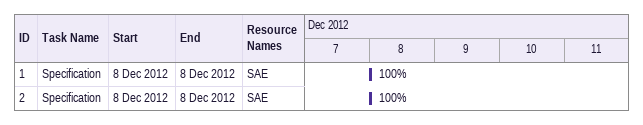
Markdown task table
| ID | Task | Start | Finish | Resources | % complete |
|---|---|---|---|---|---|
| 1 | Specification | 2012-12-08 | 2012-12-08 | SAE | 100 |
| 2 | Specification | 2012-12-08 | 2012-12-08 | SAE | 100 |
